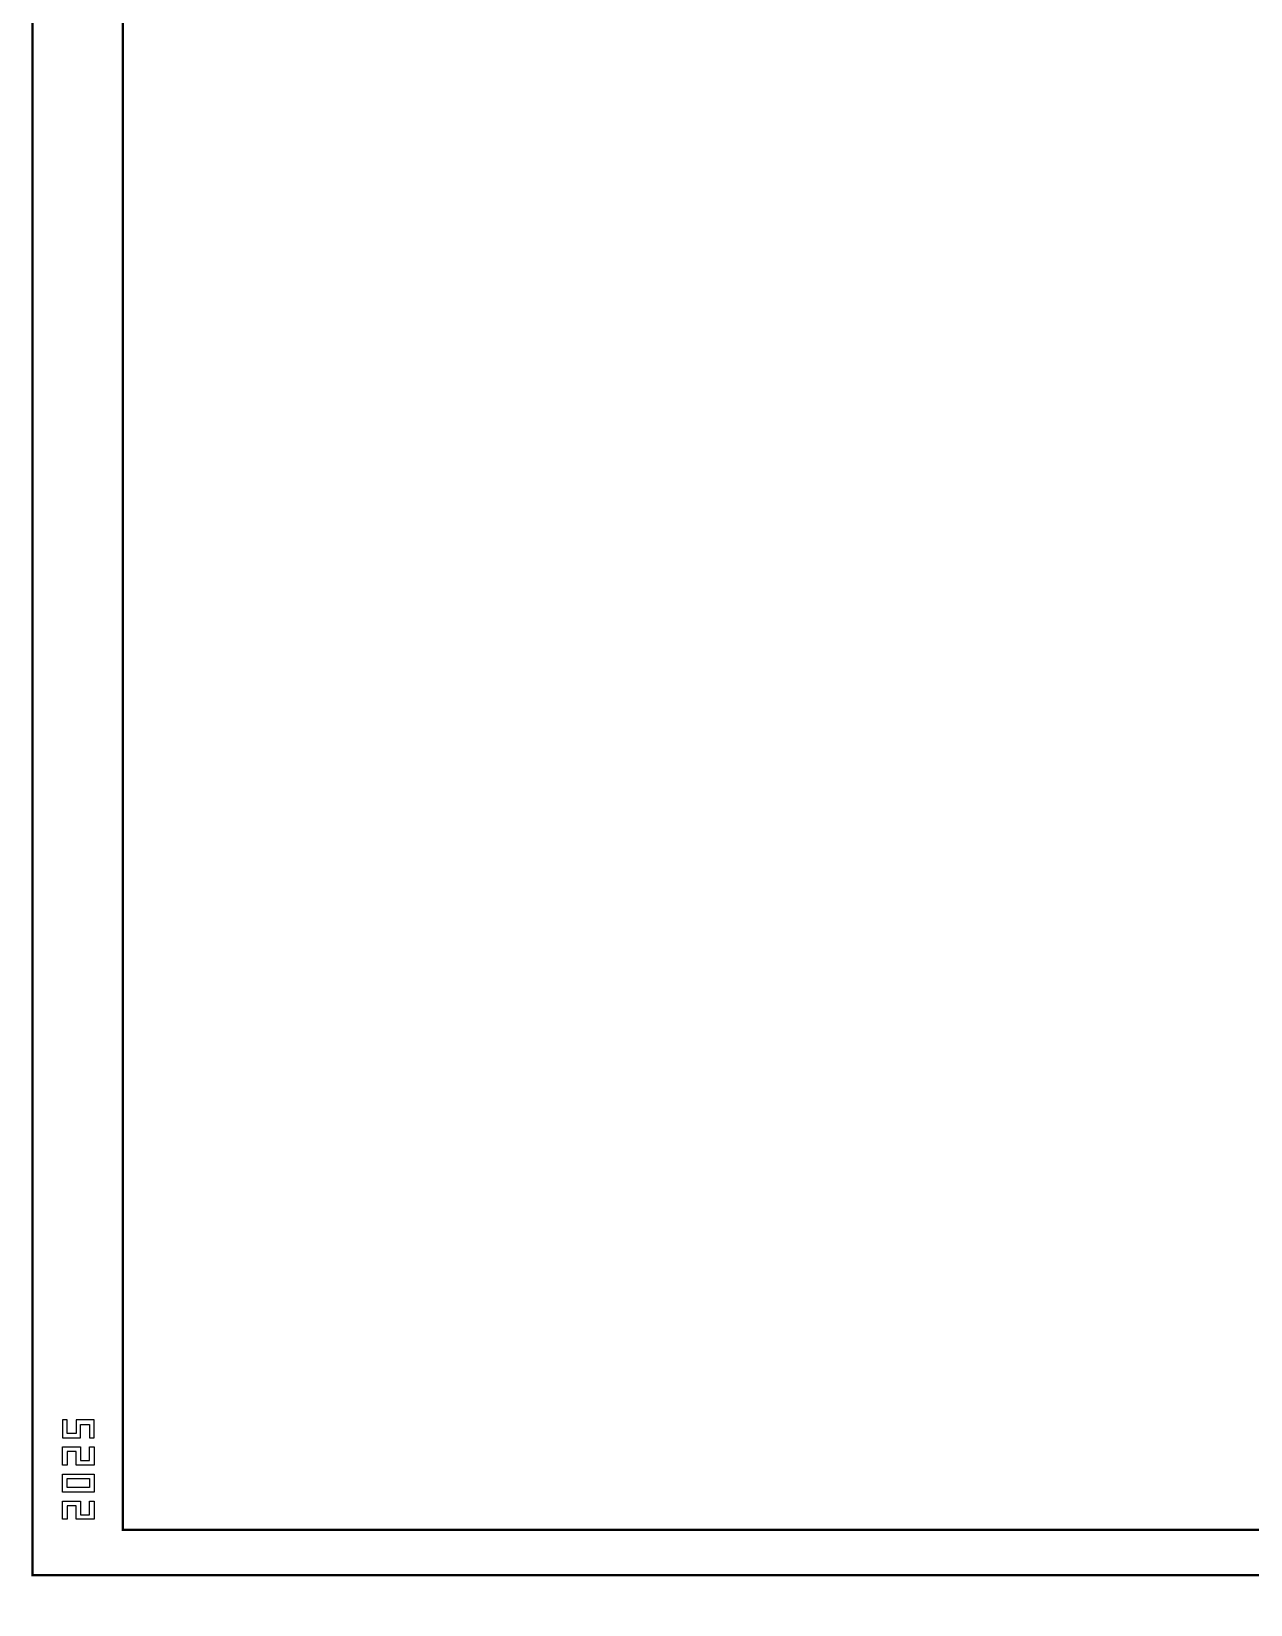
# Model space of a CAD drawing. Extents: x 497777 to 784122, y -229332 to 980813.
# Drawn here: x 497777 to 524781, y 420744 to 455571 of the extents above; entities that cross this region are included whole.
import ezdxf
from ezdxf.enums import TextEntityAlignment as Align

# ---------------------------------------------------------------- set-up
doc = ezdxf.new("R2010")
doc.units = 0
doc.header["$LTSCALE"] = 1000
doc.header["$MEASUREMENT"] = 0
doc.layers.add('0-cxFrame', color=155, linetype='Continuous')
doc.layers.add('S-DIM', color=81, linetype='Continuous')
doc.styles.add('cx_tuqian1', font='')
doc.styles.add('SS1', font='tj-romans1.shx', dxfattribs={"width": 0.7, "bigfont": 'tj-hztxt1.shx'})
doc.styles.add('黑体', font='simhei.ttf', dxfattribs={"height": 12})
doc.styles.get('cx_tuqian1').set_extended_font_data('SimSun')
doc.dimstyles.new('S-25-100A', dxfattribs={"dimscale": 100, "dimtxt": 3, "dimasz": 2, "dimexe": 2, "dimexo": 2, "dimgap": 0.8, "dimtad": 1, "dimdec": 0, "dimlfac": 0.25, "dimzin": 0, "dimdsep": 46, "dimtxsty": 'SS1', "dimblk1": 'TT', "dimblk2": 'TT', "dimsah": 1, "dimcen": 1, "dimclrd": 256, "dimclre": 256, "dimclrt": 256, "dimadec": 0, "dimazin": 0, "dimtfac": 1, "dimtdec": 0, "dimtix": 1, "dimtmove": 2, "dimatfit": 0, "dimldrblk": 'TT', "dimfxl": 2, "dimtolj": 1, "dimtzin": 0, "dimarcsym": 0})

# ---------------------------------------------------------------- blocks, each defined once
blk = doc.blocks.new('TT')
blk.add_line((-0.97, 0), (0.97, 0))
at = {"const_width": 0.45}
blk.add_lwpolyline([(-0.44, -0.44), (0.44, 0.44)], dxfattribs=at)
blk = doc.blocks.new('*D190')
at = {"layer": 'Defpoints', "color": 0, "transparency": 16777216}
for p in [(510906, 638017), (511946, 636673), (512586, 636337), (509786, 636257), (516786, 636257)]:
    blk.add_point(p, dxfattribs=at)
at = {"layer": 'S-DIM', "lineweight": -2, "transparency": 16777216}
blk.add_arc((512666, 636257), 831, 148.8237, 166.1763, dxfattribs=at)
at = {"layer": 'S-DIM', "lineweight": -2, "transparency": 16777216, "xscale": 200, "yscale": 200, "zscale": 200}
for p, rotation in [((512078, 636845), 51.91184269532635), ((511835, 636257), 263.0881573046743)]:
    blk.add_blockref('TT', p, dxfattribs=dict(at, rotation=rotation))
blk = doc.blocks.new('TK22.A1 L(Dragon)')
at = {"layer": '0-cxFrame', "color": 7, "const_width": 0.5}
blk.add_lwpolyline([(0, 0), (-841, 0), (-841, 594), (0, 594)], close=True, dxfattribs=at)
at = {"layer": '0-cxFrame', "const_width": 0.5}
blk.add_lwpolyline([(-80, 10), (-821, 10), (-821, 584), (-80, 584)], close=True, dxfattribs=at)
at = {"layer": 'Defpoints', "color": 2}
for points in [[(-833.37, 34.37), (-834.37, 34.37), (-834.37, 30.37), (-830.37, 30.37), (-830.37, 33.37), (-828.37, 33.37), (-828.37, 30.37), (-827.37, 30.37), (-827.37, 34.37), (-831.37, 34.37), (-831.37, 31.37), (-833.37, 31.37), (-833.37, 34.37)], [(-833.37, 24.37), (-834.37, 24.37), (-834.37, 28.37), (-830.37, 28.37), (-830.37, 25.37), (-828.37, 25.37), (-828.37, 28.37), (-827.37, 28.37), (-827.37, 24.37), (-831.37, 24.37), (-831.37, 27.37), (-833.37, 27.37), (-833.37, 24.37)], [(-833.37, 12.37), (-834.37, 12.37), (-834.37, 16.37), (-830.37, 16.37), (-830.37, 13.37), (-828.37, 13.37), (-828.37, 16.37), (-827.37, 16.37), (-827.37, 12.37), (-831.37, 12.37), (-831.37, 15.37), (-833.37, 15.37), (-833.37, 12.37)]]:
    blk.add_lwpolyline(points, dxfattribs=at)
for points in [[(-834.37, 18.37), (-834.37, 22.37), (-827.37, 22.37), (-827.37, 18.37)], [(-833.37, 19.37), (-833.37, 21.37), (-828.37, 21.37), (-828.37, 19.37)]]:
    blk.add_lwpolyline(points, close=True, dxfattribs=at)
at = {"style": '黑体', "flags": 4}
blk.add_attdef('图幅', text='', height=3.3, dxfattribs=at).set_placement((-40, 3), align=Align.RIGHT)
at = {"layer": 'Defpoints', "color": 6, "flags": 4}
for tag, height, style, p in [('tufu', 3.3, '黑体', (-12, 12)), ('dwfname', 4, 'cx_tuqian1', (-80, 3))]:
    blk.add_attdef(tag, text='', height=height, dxfattribs=dict(at, style=style)).set_placement(p, align=Align.RIGHT)

msp = doc.modelspace()

# ---------------------------------------------------------------- block references
at = {"layer": '0-cxFrame', "xscale": 100, "yscale": 100, "zscale": 100}
msp.add_blockref('TK22.A1 L(Dragon)', (581901.7, 421395.1), dxfattribs=at)

# ---------------------------------------------------------------- dimensions: what is measured, and where the dimension line sits
at = {"layer": 'S-DIM'}
dim = msp.add_angular_dim_2l(base=(511945.9, 636672.7), line1=((509785.6, 636257.2), (516785.6, 636257.2)), line2=((510905.6, 638017.2), (512585.6, 636337.2)), text=' ', dimstyle='S-25-100A', dxfattribs=at)
dim.commit()
dim.dimension.update_dxf_attribs({"geometry": '*D190', "text_midpoint": (784122.1, -229332.3)})

doc.saveas('drawing.dxf')
